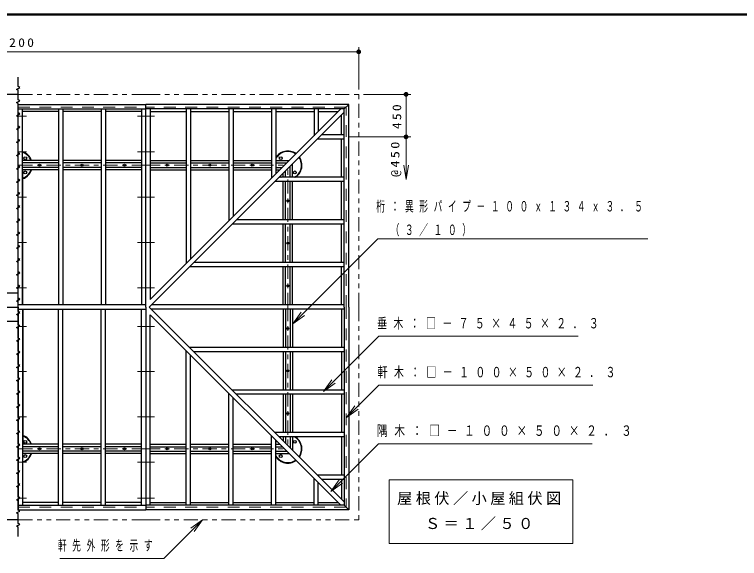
# Model space of a CAD drawing. Units: millimetres on the paper, with parts at other scales. Extents: x -385 to 224, y -9 to 267.
# Drawn here: x -294.8 to -141.5, y 151.9 to 267 of the extents above; entities that cross this region are included whole.
import ezdxf

# ---------------------------------------------------------------- set-up
doc = ezdxf.new("R2010")
doc.units = ezdxf.units.MM
for name, pattern in [('USER1', [4.5, 2.5, -2]), ('USER2', [6, 3, -1, 1, -1]), ('USER3', [8, 3, -1, 1, -1, 1, -1])]:
    doc.linetypes.add(name, pattern=pattern)
doc.layers.add('LY_1', color=190, linetype='Continuous', lineweight=25)
doc.styles.add('ＭＳ ゴシック', font='')
doc.styles.get('ＭＳ ゴシック').set_extended_font_data('MS Gothic')

# ---------------------------------------------------------------- blocks, each defined once
blk = doc.blocks.new('filled_dot')
at = {"color": 0, "linetype": 'Continuous', "lineweight": -2, "const_width": 1.25}
blk.add_lwpolyline([(-0.625, 0, 1), (0.625, 0, 1)], format="xyb", close=True, dxfattribs=at)
blk = doc.blocks.new('open_arrow')
at = {"color": 0, "linetype": 'Continuous', "lineweight": -2}
blk.add_lwpolyline([(7.5, 1.25), (0, 0), (7.5, -1.25)], dxfattribs=at)

msp = doc.modelspace()

# ---------------------------------------------------------------- linework, layer by layer
at = {"layer": 'LY_1', "color": 7, "lineweight": 50}
msp.add_line((0, 267), (-385, 267), dxfattribs=at)
at = {"layer": 'LY_1', "color": 7, "lineweight": 13}
for p, q in [((-365.984, 259.112), (-221.984, 259.112)), ((-221.984, 251.111), (-221.984, 260.112)), ((-220.984, 250.111), (-210.984, 250.111)), ((-211.984, 250.111), (-211.984, 241.111)), ((-224.057, 241.111), (-210.984, 241.111)), ((-211.984, 241.111), (-211.984, 232.111)), ((-235.922, 201.538), (-234.155, 204.013)), ((-235.922, 201.538), (-233.801, 203.659)), ((-233.447, 203.306), (-235.922, 201.538)), ((-229.435, 187.24), (-227.667, 189.715)), ((-229.435, 187.24), (-227.313, 189.361)), ((-226.96, 189.008), (-229.435, 187.24)), ((-224.576, 181.751), (-222.81, 184.227)), ((-224.576, 181.751), (-222.456, 183.874)), ((-222.102, 183.521), (-224.576, 181.751)), ((-227.87, 166.124), (-226.109, 168.604)), ((-215.556, 168.61), (-215.556, 155.144)), ((-176.756, 168.61), (-215.556, 168.61)), ((-176.756, 155.144), (-176.756, 168.61)), ((-227.87, 166.124), (-225.755, 168.251)), ((-225.4, 167.899), (-227.87, 166.124)), ((-257.454, 158.344), (-254.979, 160.111)), ((-254.979, 160.111), (-257.1, 157.99)), ((-254.979, 160.111), (-256.746, 157.637)), ((-215.556, 155.144), (-176.756, 155.144))]:
    msp.add_line(p, q, dxfattribs=at)
at = {"layer": 'LY_1', "color": 4}
for p, q in [((-293.984, 250.112), (-363.899, 250.112)), ((-293.984, 160.111), (-363.899, 160.111))]:
    msp.add_line(p, q, dxfattribs=at)
at = {"layer": 'LY_1', "color": 7, "linetype": 'USER3', "lineweight": 13}
for p, q in [((-266.984, 250.111), (-293.984, 250.111)), ((-266.984, 250.111), (-221.984, 250.111)), ((-221.984, 205.111), (-221.984, 250.111)), ((-221.984, 205.111), (-221.984, 160.111)), ((-266.984, 160.111), (-293.984, 160.111)), ((-266.984, 160.111), (-221.984, 160.111))]:
    msp.add_line(p, q, dxfattribs=at)
at = {"layer": 'LY_1', "color": 7}
for p, q in [((-293.984, 205.111), (-293.984, 247.997)), ((-293.984, 247.997), (-266.984, 247.997)), ((-293.984, 247.039), (-266.984, 247.039)), ((-293.084, 205.611), (-293.084, 247.039)), ((-285.434, 247.039), (-285.434, 205.611)), ((-284.534, 247.039), (-284.534, 205.611)), ((-276.434, 247.039), (-276.434, 205.611)), ((-275.534, 247.039), (-275.534, 205.611)), ((-267.884, 247.039), (-267.884, 205.611)), ((-224.099, 247.997), (-266.984, 247.997)), ((-266.984, 205.111), (-266.984, 247.997)), ((-225.057, 247.039), (-266.984, 247.039)), ((-266.084, 247.039), (-266.084, 206.719)), ((-225.764, 247.039), (-266.084, 206.719)), ((-258.434, 247.039), (-258.434, 214.369)), ((-257.534, 247.039), (-257.534, 215.269)), ((-249.434, 247.039), (-249.434, 223.369)), ((-248.534, 247.039), (-248.534, 224.269)), ((-240.434, 247.039), (-240.434, 232.369)), ((-239.534, 247.039), (-239.534, 233.269)), ((-231.434, 247.039), (-231.434, 241.369)), ((-230.534, 247.039), (-230.534, 242.269)), ((-224.099, 247.997), (-225.057, 247.039)), ((-225.057, 205.111), (-225.057, 247.039)), ((-224.099, 205.111), (-224.099, 247.997)), ((-285.434, 246.464), (-293.084, 246.464)), ((-276.434, 246.464), (-284.534, 246.464)), ((-267.884, 246.464), (-275.534, 246.464)), ((-225.057, 246.332), (-266.277, 205.111)), ((-266.084, 246.464), (-258.434, 246.464)), ((-257.534, 246.464), (-249.434, 246.464)), ((-248.534, 246.464), (-240.434, 246.464)), ((-239.534, 246.464), (-231.434, 246.464)), ((-230.534, 246.464), (-226.339, 246.464)), ((-225.632, 241.561), (-225.632, 245.757)), ((-225.057, 240.661), (-230.727, 240.661)), ((-225.057, 241.561), (-229.827, 241.561)), ((-225.632, 232.561), (-225.632, 240.661)), ((-285.434, 235.59), (-293.084, 235.59)), ((-285.434, 234.632), (-293.084, 234.632)), ((-276.434, 235.59), (-284.534, 235.59)), ((-276.434, 234.632), (-284.534, 234.632)), ((-267.884, 235.59), (-275.534, 235.59)), ((-267.884, 234.632), (-275.534, 234.632)), ((-266.084, 235.59), (-258.434, 235.59)), ((-266.084, 234.632), (-258.434, 234.632)), ((-257.534, 235.59), (-249.434, 235.59)), ((-257.534, 234.632), (-249.434, 234.632)), ((-248.534, 235.59), (-240.434, 235.59)), ((-248.534, 234.632), (-240.434, 234.632)), ((-239.534, 235.59), (-237.213, 235.59)), ((-239.534, 234.632), (-238.17, 234.632)), ((-236.506, 232.561), (-236.506, 234.883)), ((-237.463, 232.561), (-237.463, 233.925)), ((-225.057, 231.661), (-239.727, 231.661)), ((-225.057, 232.561), (-238.827, 232.561)), ((-237.463, 223.561), (-237.463, 231.661)), ((-236.506, 223.561), (-236.506, 231.661)), ((-225.632, 223.561), (-225.632, 231.661)), ((-225.057, 222.661), (-248.727, 222.661)), ((-225.057, 223.561), (-247.827, 223.561)), ((-237.463, 214.561), (-237.463, 222.661)), ((-236.506, 214.561), (-236.506, 222.661)), ((-225.632, 214.561), (-225.632, 222.661)), ((-225.057, 213.661), (-257.727, 213.661)), ((-225.057, 214.561), (-256.827, 214.561)), ((-237.463, 205.561), (-237.463, 213.661)), ((-236.506, 205.561), (-236.506, 213.661)), ((-225.632, 205.561), (-225.632, 213.661)), ((-266.984, 205.611), (-293.984, 205.611)), ((-225.057, 205.561), (-265.827, 205.561)), ((-293.984, 205.111), (-293.984, 162.226)), ((-266.984, 204.611), (-293.984, 204.611)), ((-293.084, 204.611), (-293.084, 163.184)), ((-285.434, 163.184), (-285.434, 204.611)), ((-284.534, 163.184), (-284.534, 204.611)), ((-276.434, 163.184), (-276.434, 204.611)), ((-275.534, 163.184), (-275.534, 204.611)), ((-267.884, 163.184), (-267.884, 204.611)), ((-266.984, 205.111), (-266.984, 162.226)), ((-225.057, 163.891), (-266.277, 205.111)), ((-225.057, 204.661), (-265.827, 204.661)), ((-237.463, 204.661), (-237.463, 196.561)), ((-236.506, 204.661), (-236.506, 196.561)), ((-225.632, 204.661), (-225.632, 196.561)), ((-225.057, 205.111), (-225.057, 163.184)), ((-224.099, 205.111), (-224.099, 162.226)), ((-266.084, 163.184), (-266.084, 203.504)), ((-225.764, 163.184), (-266.084, 203.504)), ((-225.057, 196.561), (-257.727, 196.561)), ((-258.434, 163.184), (-258.434, 195.854)), ((-257.534, 163.184), (-257.534, 194.954)), ((-225.057, 195.661), (-256.827, 195.661)), ((-237.463, 195.661), (-237.463, 187.561)), ((-236.506, 195.661), (-236.506, 187.561)), ((-225.632, 195.661), (-225.632, 187.561)), ((-225.057, 187.561), (-248.727, 187.561)), ((-249.434, 163.184), (-249.434, 186.854)), ((-248.534, 163.184), (-248.534, 185.954)), ((-225.057, 186.661), (-247.827, 186.661)), ((-237.463, 186.661), (-237.463, 178.561)), ((-236.506, 186.661), (-236.506, 178.561)), ((-225.632, 186.661), (-225.632, 178.561)), ((-240.434, 163.184), (-240.434, 177.854)), ((-225.057, 178.561), (-239.727, 178.561)), ((-239.534, 163.184), (-239.534, 176.954)), ((-225.057, 177.661), (-238.827, 177.661)), ((-237.463, 177.661), (-237.463, 176.298)), ((-236.506, 177.661), (-236.506, 175.34)), ((-225.632, 177.661), (-225.632, 169.561)), ((-285.434, 175.59), (-293.084, 175.59)), ((-276.434, 175.59), (-284.534, 175.59)), ((-267.884, 175.59), (-275.534, 175.59)), ((-266.084, 175.59), (-258.434, 175.59)), ((-257.534, 175.59), (-249.434, 175.59)), ((-248.534, 175.59), (-240.434, 175.59)), ((-239.534, 175.59), (-238.17, 175.59)), ((-285.434, 174.633), (-293.084, 174.633)), ((-276.434, 174.633), (-284.534, 174.633)), ((-267.884, 174.633), (-275.534, 174.633)), ((-266.084, 174.633), (-258.434, 174.633)), ((-257.534, 174.633), (-249.434, 174.633)), ((-248.534, 174.633), (-240.434, 174.633)), ((-239.534, 174.633), (-237.213, 174.633)), ((-231.434, 163.184), (-231.434, 168.854)), ((-225.057, 169.561), (-230.727, 169.561)), ((-225.057, 168.661), (-229.827, 168.661)), ((-225.632, 168.661), (-225.632, 164.466)), ((-230.534, 163.184), (-230.534, 167.954)), ((-293.984, 163.184), (-266.984, 163.184)), ((-285.434, 163.759), (-293.084, 163.759)), ((-276.434, 163.759), (-284.534, 163.759)), ((-267.884, 163.759), (-275.534, 163.759)), ((-225.057, 163.184), (-266.984, 163.184)), ((-266.084, 163.759), (-258.434, 163.759)), ((-257.534, 163.759), (-249.434, 163.759)), ((-248.534, 163.759), (-240.434, 163.759)), ((-239.534, 163.759), (-231.434, 163.759)), ((-230.534, 163.759), (-226.339, 163.759)), ((-224.099, 162.226), (-225.057, 163.184)), ((-293.984, 162.226), (-266.984, 162.226)), ((-224.099, 162.226), (-266.984, 162.226))]:
    msp.add_line(p, q, dxfattribs=at)
at = {"layer": 'LY_1', "color": 7, "linetype": 'USER1', "lineweight": 13}
for p, q in [((-293.984, 247.422), (-266.984, 247.422)), ((-224.674, 247.422), (-266.984, 247.422)), ((-224.674, 205.111), (-224.674, 247.422)), ((-224.674, 205.111), (-224.674, 162.801)), ((-293.984, 162.801), (-266.984, 162.801)), ((-224.674, 162.801), (-266.984, 162.801))]:
    msp.add_line(p, q, dxfattribs=at)
at = {"layer": 'LY_1', "color": 7, "linetype": 'USER2', "lineweight": 13}
for p, q in [((-293.984, 245.499), (-292.188, 245.499)), ((-266.984, 245.499), (-268.781, 245.499)), ((-266.984, 245.499), (-265.188, 245.499)), ((-293.984, 237.921), (-292.188, 237.921)), ((-266.984, 237.921), (-268.781, 237.921)), ((-266.984, 237.921), (-265.188, 237.921)), ((-266.984, 235.111), (-293.984, 235.111)), ((-266.984, 235.111), (-236.984, 235.111)), ((-236.984, 205.111), (-236.984, 235.111)), ((-293.984, 228.343), (-292.188, 228.343)), ((-266.984, 228.343), (-268.781, 228.343)), ((-266.984, 228.343), (-265.188, 228.343)), ((-293.984, 218.765), (-292.188, 218.765)), ((-266.984, 218.765), (-268.781, 218.765)), ((-266.984, 218.765), (-265.188, 218.765)), ((-293.984, 209.186), (-292.188, 209.186)), ((-266.984, 209.186), (-268.781, 209.186)), ((-266.984, 209.186), (-265.188, 209.186)), ((-236.984, 205.111), (-236.984, 175.112)), ((-293.984, 201.037), (-292.188, 201.037)), ((-266.984, 201.037), (-268.781, 201.037)), ((-266.984, 201.037), (-265.188, 201.037)), ((-293.984, 191.458), (-292.188, 191.458)), ((-266.984, 191.458), (-268.781, 191.458)), ((-266.984, 191.458), (-265.188, 191.458)), ((-293.984, 181.88), (-292.188, 181.88)), ((-266.984, 181.88), (-268.781, 181.88)), ((-266.984, 181.88), (-265.188, 181.88)), ((-266.984, 175.112), (-293.984, 175.112)), ((-266.984, 175.112), (-236.984, 175.112)), ((-293.984, 172.302), (-292.188, 172.302)), ((-266.984, 172.302), (-268.781, 172.302)), ((-266.984, 172.302), (-265.188, 172.302)), ((-293.984, 164.724), (-292.188, 164.724)), ((-266.984, 164.724), (-268.781, 164.724)), ((-266.984, 164.724), (-265.188, 164.724))]:
    msp.add_line(p, q, dxfattribs=at)
at = {"layer": 'LY_1', "color": 131}
for p, q in [((-285.434, 236.111), (-293.084, 236.111)), ((-276.434, 236.111), (-284.534, 236.111)), ((-267.884, 236.111), (-275.534, 236.111)), ((-266.084, 236.111), (-258.434, 236.111)), ((-257.534, 236.111), (-249.434, 236.111)), ((-248.534, 236.111), (-240.434, 236.111)), ((-239.534, 236.111), (-236.692, 236.111)), ((-235.984, 232.561), (-235.984, 235.404)), ((-285.434, 234.111), (-293.084, 234.111)), ((-292.984, 205.611), (-292.984, 234.111)), ((-276.434, 234.111), (-284.534, 234.111)), ((-267.884, 234.111), (-275.534, 234.111)), ((-266.084, 234.111), (-258.434, 234.111)), ((-257.534, 234.111), (-249.434, 234.111)), ((-248.534, 234.111), (-240.434, 234.111)), ((-239.534, 234.111), (-238.692, 234.111)), ((-237.984, 232.561), (-237.984, 233.404)), ((-237.984, 223.561), (-237.984, 231.661)), ((-235.984, 223.561), (-235.984, 231.661)), ((-237.984, 214.561), (-237.984, 222.661)), ((-235.984, 214.561), (-235.984, 222.661)), ((-237.984, 205.561), (-237.984, 213.661)), ((-235.984, 205.561), (-235.984, 213.661)), ((-292.984, 204.611), (-292.984, 176.112)), ((-237.984, 204.661), (-237.984, 196.561)), ((-235.984, 204.661), (-235.984, 196.561)), ((-237.984, 195.661), (-237.984, 187.561)), ((-235.984, 195.661), (-235.984, 187.561)), ((-237.984, 186.661), (-237.984, 178.561)), ((-235.984, 186.661), (-235.984, 178.561)), ((-237.984, 177.661), (-237.984, 176.819)), ((-235.984, 177.661), (-235.984, 174.819)), ((-285.434, 176.112), (-293.084, 176.112)), ((-276.434, 176.112), (-284.534, 176.112)), ((-267.884, 176.112), (-275.534, 176.112)), ((-266.084, 176.112), (-258.434, 176.112)), ((-257.534, 176.112), (-249.434, 176.112)), ((-248.534, 176.112), (-240.434, 176.112)), ((-239.534, 176.112), (-238.692, 176.112)), ((-285.434, 174.112), (-293.084, 174.112)), ((-276.434, 174.112), (-284.534, 174.112)), ((-267.884, 174.112), (-275.534, 174.112)), ((-266.084, 174.112), (-258.434, 174.112)), ((-257.534, 174.112), (-249.434, 174.112)), ((-248.534, 174.112), (-240.434, 174.112)), ((-239.534, 174.112), (-236.692, 174.112))]:
    msp.add_line(p, q, dxfattribs=at)
at = {"layer": 'LY_1', "color": 2}
for p, q in [((-323.984, 208.111), (-293.984, 208.111)), ((-320.984, 205.111), (-293.984, 205.111)), ((-320.984, 205.111), (-293.984, 205.111)), ((-323.984, 202.111), (-293.984, 202.111))]:
    msp.add_line(p, q, dxfattribs=at)
at = {"layer": 'LY_1', "color": 7}
msp.add_lwpolyline([(-293.984, 156.623), (-293.984, 158.569), (-294.331, 158.769), (-293.638, 159.169), (-293.984, 159.369), (-293.984, 161.369), (-294.331, 161.569), (-293.638, 161.969), (-293.984, 162.169), (-293.984, 164.169), (-294.331, 164.369), (-293.638, 164.769), (-293.984, 164.969), (-293.984, 166.969), (-294.331, 167.169), (-293.638, 167.569), (-293.984, 167.769), (-293.984, 169.769), (-294.331, 169.969), (-293.638, 170.369), (-293.984, 170.569), (-293.984, 172.569), (-294.331, 172.769), (-293.638, 173.169), (-293.984, 173.369), (-293.984, 175.369), (-294.331, 175.569), (-293.638, 175.969), (-293.984, 176.169), (-293.984, 178.169), (-294.331, 178.369), (-293.638, 178.769), (-293.984, 178.969), (-293.984, 180.969), (-294.331, 181.169), (-293.638, 181.569), (-293.984, 181.769), (-293.984, 183.769), (-294.331, 183.969), (-293.638, 184.369), (-293.984, 184.569), (-293.984, 186.569), (-294.331, 186.769), (-293.638, 187.169), (-293.984, 187.369), (-293.984, 189.369), (-294.331, 189.569), (-293.638, 189.969), (-293.984, 190.169), (-293.984, 192.169), (-294.331, 192.369), (-293.638, 192.769), (-293.984, 192.969), (-293.984, 194.969), (-294.331, 195.169), (-293.638, 195.569), (-293.984, 195.769), (-293.984, 197.769), (-294.331, 197.969), (-293.638, 198.369), (-293.984, 198.569), (-293.984, 200.569), (-294.331, 200.769), (-293.638, 201.169), (-293.984, 201.369), (-293.984, 203.369), (-294.331, 203.569), (-293.638, 203.969), (-293.984, 204.169), (-293.984, 206.169), (-294.331, 206.369), (-293.638, 206.769), (-293.984, 206.969), (-293.984, 208.969), (-294.331, 209.169), (-293.638, 209.569), (-293.984, 209.769), (-293.984, 211.769), (-294.331, 211.969), (-293.638, 212.369), (-293.984, 212.569), (-293.984, 214.569), (-294.331, 214.769), (-293.638, 215.169), (-293.984, 215.369), (-293.984, 217.369), (-294.331, 217.569), (-293.638, 217.969), (-293.984, 218.169), (-293.984, 220.169), (-294.331, 220.369), (-293.638, 220.769), (-293.984, 220.969), (-293.984, 222.969), (-294.331, 223.169), (-293.638, 223.569), (-293.984, 223.769), (-293.984, 225.769), (-294.331, 225.969), (-293.638, 226.369), (-293.984, 226.569), (-293.984, 228.569), (-294.331, 228.769), (-293.638, 229.169), (-293.984, 229.369), (-293.984, 231.369), (-294.331, 231.569), (-293.638, 231.969), (-293.984, 232.169), (-293.984, 234.169), (-294.331, 234.369), (-293.638, 234.769), (-293.984, 234.969), (-293.984, 236.969), (-294.331, 237.169), (-293.638, 237.569), (-293.984, 237.769), (-293.984, 239.769), (-294.331, 239.969), (-293.638, 240.369), (-293.984, 240.569), (-293.984, 242.569), (-294.331, 242.769), (-293.638, 243.169), (-293.984, 243.369), (-293.984, 245.369), (-294.331, 245.569), (-293.638, 245.969), (-293.984, 246.169), (-293.984, 248.169), (-294.331, 248.369), (-293.638, 248.769), (-293.984, 248.969), (-293.984, 250.969), (-294.331, 251.169), (-293.638, 251.569), (-293.984, 251.769), (-293.984, 253.714)], dxfattribs=at)
at = {"layer": 'LY_1', "color": 7, "lineweight": 13}
for points in [[(-235.922, 201.538), (-217.945, 219.516), (-160.857, 219.516)], [(-229.435, 187.24), (-217.742, 198.933), (-175.608, 198.933)], [(-224.576, 181.751), (-217.746, 188.594), (-172.518, 188.594)], [(-227.87, 166.124), (-217.837, 176.214), (-172.631, 176.214)], [(-254.979, 160.111), (-263.153, 151.937), (-285.17, 151.937)]]:
    msp.add_lwpolyline(points, dxfattribs=at)
at = {"layer": 'LY_1', "color": 7}
for centre, radius in [((-292.484, 236.611), 0.3), ((-238.484, 236.611), 0.3), ((-289.484, 235.111), 0.21), ((-280.484, 235.111), 0.21), ((-271.484, 235.111), 0.21), ((-262.484, 235.111), 0.21), ((-253.484, 235.111), 0.21), ((-244.484, 235.111), 0.21), ((-292.484, 233.611), 0.3), ((-235.484, 233.611), 0.3), ((-236.984, 227.611), 0.21), ((-236.984, 218.611), 0.21), ((-236.984, 209.611), 0.21), ((-236.984, 200.611), 0.21), ((-236.984, 191.611), 0.21), ((-236.984, 182.611), 0.21), ((-292.484, 176.612), 0.3), ((-235.484, 176.612), 0.3), ((-289.484, 175.112), 0.21), ((-280.484, 175.112), 0.21), ((-271.484, 175.112), 0.21), ((-262.484, 175.112), 0.21), ((-253.484, 175.112), 0.21), ((-244.484, 175.112), 0.21), ((-292.484, 173.612), 0.3), ((-238.484, 173.612), 0.3)]:
    msp.add_circle(centre, radius, dxfattribs=at)
for centre, radius, start, end in [((-293.984, 235.111), 3, 19.47122, 72.5424), ((-293.984, 235.111), 2.9, 20.17127, 71.91999), ((-236.984, 235.111), 3, 54.59407, 148.20935), ((-236.984, 235.111), 2.9, 54.92819, 151.55662), ((-236.984, 235.111), 2.9, 298.44338, 35.07181), ((-236.984, 235.111), 3, 301.79065, 35.40593), ((-293.984, 235.111), 2.9, 290.17127, 339.82873), ((-293.984, 235.111), 3, 289.47122, 340.52878), ((-236.984, 235.111), 2.9, 208.44338, 215.07181), ((-236.984, 235.111), 3, 211.79065, 215.40593), ((-236.984, 235.111), 3, 234.59407, 238.20935), ((-236.984, 235.111), 2.9, 234.92819, 241.55662), ((-293.984, 175.112), 3, 19.47122, 70.52878), ((-293.984, 175.112), 2.9, 20.17127, 69.82873), ((-236.984, 175.112), 3, 144.59407, 148.20935), ((-236.984, 175.112), 2.9, 144.92819, 151.55662), ((-236.984, 175.112), 3, 121.79065, 125.40593), ((-236.984, 175.112), 2.9, 118.44338, 125.07181), ((-236.984, 175.112), 2.9, 324.92819, 61.55662), ((-236.984, 175.112), 3, 324.59407, 58.20935), ((-293.984, 175.112), 2.9, 288.08001, 339.82873), ((-293.984, 175.112), 3, 287.4576, 340.52878), ((-236.984, 175.112), 2.9, 208.44338, 305.07181), ((-236.984, 175.112), 3, 211.79065, 305.40593)]:
    msp.add_arc(centre, radius, start, end, dxfattribs=at)

# ---------------------------------------------------------------- block references
at = {"layer": 'LY_1', "color": 7, "lineweight": 13}
for name, p, xscale, yscale, rotation in [('filled_dot', (-221.984, 259.112), 0.4, 0.4, 180), ('filled_dot', (-211.984, 250.111), 0.4, 0.4, 270), ('filled_dot', (-211.984, 241.111), 0.4, 0.4, 90), ('filled_dot', (-211.984, 241.111), 0.399, 0.399, 270), ('open_arrow', (-211.984, 232.111), 0.399, 0.399, 90)]:
    msp.add_blockref(name, p, dxfattribs=dict(at, xscale=xscale, yscale=yscale, rotation=rotation))

# ---------------------------------------------------------------- texts
at = {"layer": 'LY_1', "color": 7, "style": 'ＭＳ ゴシック'}
for s, insert, char_height, attachment_point in [('\\T1.33;\\W1.15;7200', (-293.984, 260.112), 1.833, 8), ('\\T1.64;\\W0.6;桁：異形パイプ－１００ｘ１３４ｘ３．５', (-218.274, 226.316), 2.199, 4), ('\\T1.64;\\W0.6;\u3000（３／１０）\u3000\u3000\u3000\u3000\u3000\u3000\u3000\u3000\u3000\u3000\u3000\u3000', (-218.274, 221.316), 2.199, 4), ('\\T1.64;\\W0.7;垂木：□－７５×４５×２．３', (-218.089, 201.583), 2.199, 4), ('\\T1.64;\\W0.7;軒木：□－１００×５０×２．３', (-217.992, 191.244), 2.199, 4), ('\\T1.64;\\W0.75;隅木：□－１００×５０×２．３', (-218.141, 178.864), 2.199, 4), ('\\T1.23;屋根伏／小屋組伏図', (-196.156, 164.544), 2.346, 5), ('\\T1.23;Ｓ＝１／５０', (-196.156, 159.21), 2.346, 5), ('\\T1.64;\\W0.6;軒先外形を示す', (-285.586, 154.587), 2.199, 4)]:
    msp.add_mtext(s, dxfattribs=dict(at, insert=insert, char_height=char_height, attachment_point=attachment_point))
at = {"layer": 'LY_1', "color": 7, "char_height": 1.833, "attachment_point": 8, "rotation": 90, "style": 'ＭＳ ゴシック'}
for s, insert in [('\\T1.33;\\W1.15;450', (-212.984, 245.611)), ('\\T1.33;\\W1.2;@450', (-212.984, 236.611))]:
    msp.add_mtext(s, dxfattribs=dict(at, insert=insert))

doc.saveas('drawing.dxf')
